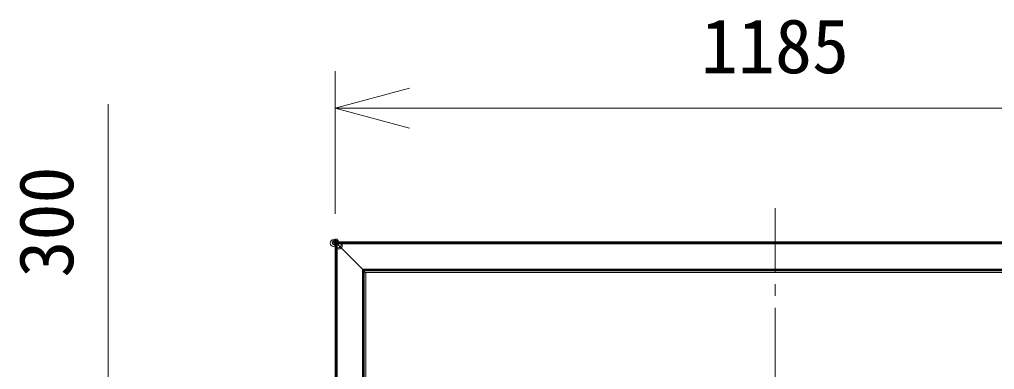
# Model space of a CAD drawing. Units: millimetres, scale not verified. Extents: x -63 to 62, y -56 to 57.
# Drawn here: x -38 to -5.18, y 24.81 to 36.59 of the extents above; entities that cross this region are included whole.
import ezdxf
from ezdxf.enums import TextEntityAlignment as Align

# ---------------------------------------------------------------- set-up
doc = ezdxf.new("R2010")
doc.units = ezdxf.units.MM
doc.header["$LTSCALE"] = 0.125
doc.linetypes.add('USER2', pattern=[28.575, 19.05, -3.175, 3.175, -3.175])
for name, color, linetype, lineweight in [('0-0_0', 7, 'Continuous', 18), ('0-5_SUNPO', 3, 'Continuous', 18), ('0-6_GAIKEI', 1, 'Continuous', 18)]:
    doc.layers.add(name, color=color, linetype=linetype, lineweight=lineweight)
doc.styles.add('ＭＳ ゴシック', font='')
doc.styles.get('ＭＳ ゴシック').set_extended_font_data('MS Gothic')

# ---------------------------------------------------------------- blocks, each defined once
blk = doc.blocks.new('_Open30')
at = {"layer": '0-0_0'}
blk.add_line((0, 0), (-1, 0), dxfattribs=at)
blk.add_lwpolyline([(-1, 0.26795), (0, 0), (-1, -0.26795)], dxfattribs=at)
blk = doc.blocks.new('D1')
at = {"layer": '0-5_SUNPO'}
for p, q in [((29.767, 84.8175), (29.767, 95.2342)), ((45.5738, 84.8175), (28.517, 84.8175)), ((29.767, 79.8175), (29.767, 82.3175)), ((45.5738, 77.3175), (28.517, 77.3175))]:
    blk.add_line(p, q, dxfattribs=at)
at = {"layer": '0-5_SUNPO', "xscale": 2.5, "yscale": 2.5}
for p, rotation in [((29.767, 84.8175), 90), ((29.767, 77.3175), 270)]:
    blk.add_blockref('_Open30', p, dxfattribs=dict(at, rotation=rotation))
at = {"layer": '0-5_SUNPO', "color": 7, "style": 'ＭＳ ゴシック'}
blk.add_text('300', height=1.833, rotation=90, dxfattribs=at).set_placement((29.142, 89.4009), align=Align.BOTTOM_LEFT)
blk = doc.blocks.new('D4')
at = {"layer": '0-5_SUNPO'}
for p, q in [((37.4105, 91.5457), (37.4105, 96.3552)), ((67.0205, 91.5457), (67.0205, 96.3552)), ((39.9105, 95.1052), (64.5205, 95.1052))]:
    blk.add_line(p, q, dxfattribs=at)
at = {"layer": '0-5_SUNPO', "xscale": 2.5, "yscale": 2.5, "rotation": 180}
blk.add_blockref('_Open30', (37.4105, 95.1052), dxfattribs=at)
at = {"layer": '0-5_SUNPO', "xscale": 2.5, "yscale": 2.5}
blk.add_blockref('_Open30', (67.0205, 95.1052), dxfattribs=at)
at = {"layer": '0-5_SUNPO', "color": 7, "style": 'ＭＳ ゴシック'}
blk.add_text('1185', height=1.833, dxfattribs=at).set_placement((49.7155, 95.7302), align=Align.BOTTOM_LEFT)

msp = doc.modelspace()

# ---------------------------------------------------------------- linework, layer by layer
at = {"layer": '0-6_GAIKEI', "color": 9, "linetype": 'USER2'}
msp.add_line((-12.5636, 10.2154), (-12.5636, 30.2389), dxfattribs=at)
at = {"layer": '0-6_GAIKEI', "color": 7}
for p, q in [((-27.3686, 29.0461), (-27.3686, 29.0461)), ((-27.3686, 29.0461), (-27.3686, 11.5273)), ((-27.3664, 29.0514), (-27.3258, 29.092)), ((-27.3205, 29.0942), (-27.3205, 29.0942)), ((-27.3205, 29.0942), (-27.3061, 29.0942)), ((-27.3188, 29.0515), (-27.3188, 29.0515))]:
    msp.add_line(p, q, dxfattribs=at)
at = {"layer": '0-6_GAIKEI'}
for p, q in [((-27.3608, 29.0446), (-27.3613, 29.0441)), ((-27.3613, 29.0441), (-27.3613, 11.5292)), ((-27.3259, 29.0444), (-27.3608, 29.0446)), ((-27.3082, 29.0338), (-27.3259, 29.0444)), ((-27.3259, 29.0444), (-27.3259, 11.529)), ((-27.3259, 29.0444), (-27.3259, 29.0444)), ((-27.3186, 29.0869), (-27.319, 29.0864)), ((-27.319, 29.0864), (-27.3188, 29.0515)), ((-27.3188, 29.0515), (-27.3061, 29.0515)), ((-27.3188, 29.0515), (-27.3082, 29.0338)), ((-27.3061, 29.0869), (-27.3186, 29.0869)), ((-27.3032, 29.0338), (-27.3082, 29.0338)), ((-27.3082, 29.0338), (-27.3082, 11.5395)), ((-27.3061, 29.0919), (-27.3061, 29.0367)), ((2.1789, 29.0919), (-27.3061, 29.0919)), ((2.1789, 29.0565), (-27.3061, 29.0565)), ((2.1789, 29.0388), (-27.3061, 29.0388)), ((-27.3061, 29.0367), (-26.395, 28.1256)), ((-26.4529, 28.1835), (-26.4529, 12.3899)), ((1.3257, 28.1835), (-26.4529, 28.1835)), ((-26.4283, 28.1589), (-26.4283, 12.4145)), ((1.3011, 28.1589), (-26.4283, 28.1589)), ((-26.4262, 28.1568), (-26.4262, 28.1567)), ((-26.3952, 28.1257), (-26.3952, 12.4476)), ((1.2679, 28.1257), (-26.3952, 28.1257)), ((-26.395, 12.4477), (-26.395, 28.1256)), ((1.2678, 28.1226), (-26.395, 28.1226)), ((-26.395, 28.1051), (-26.3921, 28.1051)), ((1.2264, 28.0667), (-26.3536, 28.0667)), ((-26.3361, 12.5067), (-26.3361, 28.0492))]:
    msp.add_line(p, q, dxfattribs=at)
at = {"layer": '0-6_GAIKEI', "color": 7}
msp.add_lwpolyline([(2.1789, 29.0992), (-27.3061, 29.0992), (-27.3061, 29.0919)], dxfattribs=at)
at = {"layer": '0-6_GAIKEI'}
for points in [[(-26.395, 28.1256), (1.2678, 28.1256), (2.1789, 29.0367)], [(-26.3921, 12.4507), (-26.3921, 28.1051), (-26.3361, 28.0492)]]:
    msp.add_lwpolyline(points, dxfattribs=at)
for centre, radius in [((-27.4286, 29.0628), 0.1127), ((-27.4252, 29.0589), 0.1104), ((-27.3931, 29.0709), 0.0762), ((-27.3841, 29.0737), 0.0668), ((-27.3448, 29.1206), 0.0782), ((-27.3497, 29.1041), 0.061), ((-27.3736, 29.028), 0.0188), ((-27.3591, 29.0716), 0.0272), ((-27.3708, 29.0371), 0.00928), ((-27.2552, 28.9809), 0.1235), ((-27.3466, 29.0846), 0.0278), ((-27.2748, 28.9961), 0.0987), ((-27.3463, 29.0651), 0.0258), ((-27.3516, 29.0594), 0.018), ((-27.2705, 29.0003), 0.0988), ((-27.3564, 29.055), 0.0115), ((-27.3596, 29.0528), 0.00762), ((-27.3648, 29.0503), 0.00196), ((-27.3637, 29.0509), 0.00303), ((-27.3647, 29.0506), 0.00198), ((-27.3654, 29.0505), 0.00133), ((-27.3394, 29.0719), 0.0256), ((-27.3332, 29.0778), 0.0171), ((-27.3298, 29.0816), 0.012), ((-27.3272, 29.0851), 0.00765), ((-27.3089, 29.0327), 0.0213), ((-27.3258, 29.0881), 0.00428), ((-27.3063, 29.0337), 0.0224), ((-27.3112, 29.0369), 0.0165), ((-27.3117, 29.0372), 0.016), ((-27.3251, 29.0901), 0.00225), ((-27.3247, 29.0904), 0.00192), ((-27.3262, 29.0446), 0.00032), ((-27.3249, 29.091), 0.00132), ((-27.3219, 29.0427), 0.00433), ((-27.3124, 29.0961), 0.00834)]:
    msp.add_circle(centre, radius, dxfattribs=at)
at = {"layer": '0-6_GAIKEI', "color": 7}
for centre, start, end in [((-27.3611, 29.0461), 135, 180), ((-27.3205, 29.0867), 90, 135)]:
    msp.add_arc(centre, 0.0075, start, end, dxfattribs=at)
at = {"layer": '0-6_GAIKEI'}
msp.add_arc((-26.4772, 28.1017), 0.075, 45, 47.21309, dxfattribs=at)
at = {"layer": '0-6_GAIKEI', "color": 7}
for centre, major_axis, start_param, end_param in [((-27.3611, 29.0461), (-0.0053, 0.0053), 0, 0.7854502), ((-27.3205, 29.0867), (0.0053, -0.0053), 2.3561424, 3.1415927)]:
    msp.add_ellipse(centre, major_axis=major_axis, ratio=0.999896, start_param=start_param, end_param=end_param, dxfattribs=at)
at = {"layer": '0-6_GAIKEI'}
for centre, start_param, end_param in [((-27.3485, 29.0446), 0, 1.0471976), ((-27.319, 29.074), 5.2359878, 6.2831853)]:
    msp.add_ellipse(centre, major_axis=(-0.0124, 0.0124), ratio=0.57735, start_param=start_param, end_param=end_param, dxfattribs=at)

# ---------------------------------------------------------------- block references
at = {"layer": '0-5_SUNPO'}
for name in ['D4', 'D1']:
    msp.add_blockref(name, (-64.7791, -61.4996), dxfattribs=at)

doc.saveas('drawing.dxf')
